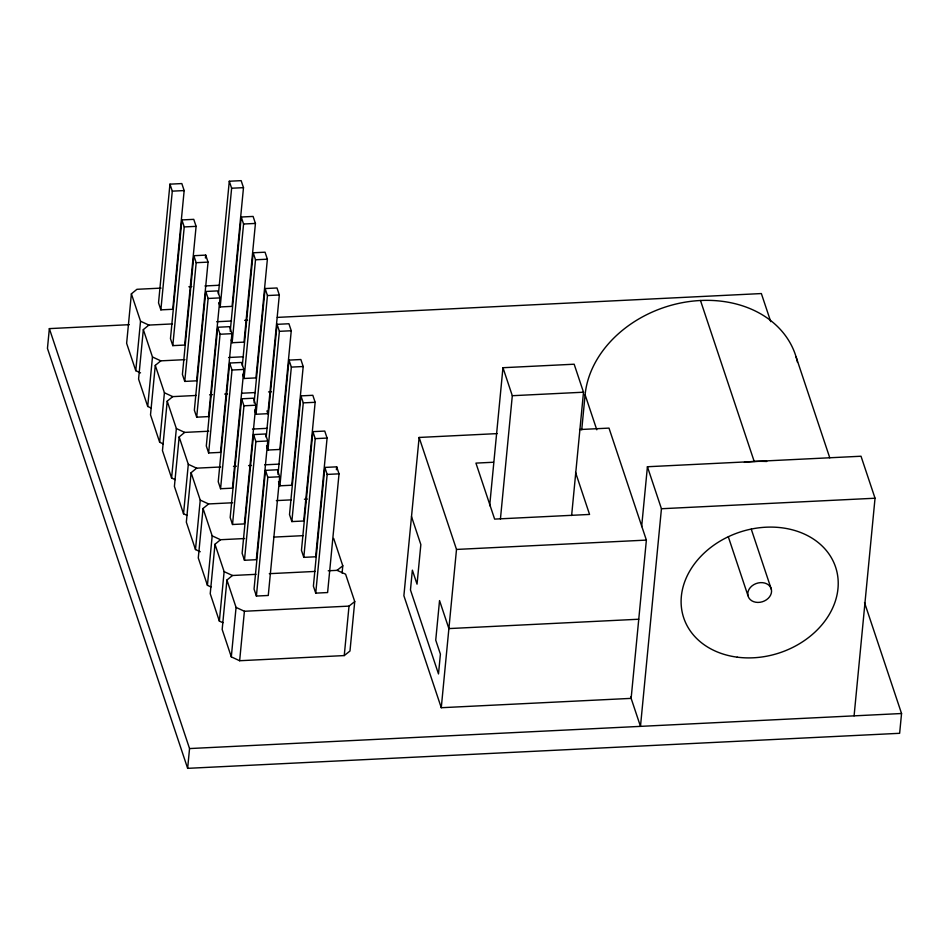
<?xml version="1.0" encoding="UTF-8"?>
<svg xmlns="http://www.w3.org/2000/svg" width="949" height="949" viewBox="0 0 949 949"><rect width="100%" height="100%" fill="white"/><g stroke="black" fill="none" stroke-linecap="round" stroke-linejoin="round"><path stroke-width="1.42" d="M129.289 324.677L49.36 328.615L47.45 348.402L187.641 768.346L899.64 733.304L901.55 713.518L864.515 602.556M161.045 288.116L136.929 289.303L131.389 293.846L126.632 343.301L135.766 370.679L140.535 372.886M135.766 370.679L140.535 321.213L131.389 293.846M172.445 323.917L148.863 325.08L143.335 329.611L138.578 379.078L147.712 406.457L151.282 408.106M147.712 406.457L152.469 356.99L143.335 329.611M169.954 184.153L158.53 302.861L160.867 309.86L172.73 309.279L184.165 190.571L181.828 183.572L169.954 184.153L172.291 191.152L160.867 309.86M184.925 359.659L160.808 360.845L155.28 365.389L150.511 414.855L159.657 442.222L163.228 443.883M159.657 442.222L164.414 392.767L155.28 365.389M181.9 219.931L170.464 338.639L172.801 345.638L184.675 345.056L196.099 226.348L193.762 219.349L181.9 219.931L184.236 226.93L172.801 345.638M196.324 395.46L172.754 396.623L167.214 401.166L162.457 450.621L171.591 477.999L175.174 479.648M171.591 477.999L176.36 428.545L167.214 401.166M193.845 255.708L182.41 374.416L184.747 381.415L196.609 380.822L208.045 262.114L205.708 255.115L193.845 255.708L196.182 262.707L184.747 381.415M208.816 431.214L184.699 432.4L179.159 436.943L174.402 486.398L183.537 513.777L187.107 515.426M205.423 258.045L205.708 255.115M183.537 513.777L188.305 464.31L179.159 436.943M205.779 291.473L194.355 410.182L196.692 417.18L208.555 416.599L219.99 297.891L217.653 290.892L205.779 291.473L208.116 298.472L196.692 417.18M220.749 466.979L196.633 468.165L191.105 472.709L186.336 522.175L195.482 549.542L200.239 551.749M218.424 294.083L229.29 181.235L241.153 180.654L243.49 187.653L232.066 306.361L220.192 306.942L218.792 302.743M195.482 549.542L200.239 500.087L191.105 472.709M217.724 327.251L206.301 445.959L208.638 452.958L220.5 452.376L231.924 333.668L229.599 326.67L217.724 327.251L220.061 334.25L208.638 452.958M220.192 306.942L231.627 188.234L229.29 181.235M232.695 502.756L208.578 503.943L203.05 508.486L198.282 557.953L207.428 585.319L210.998 586.98M187.641 768.346L189.551 748.559L49.36 328.615M230.227 331.32L241.236 217.013L253.098 216.431L255.435 223.43L244.012 342.126L232.137 342.719L231.2 339.92M207.428 585.319L212.185 535.865L203.05 508.486M229.67 363.028L218.234 481.736L220.571 488.735L232.446 488.142L243.869 369.446L241.532 362.447L229.67 363.028L232.007 370.027L220.571 488.735M232.137 342.719L243.573 224.011L241.236 217.013M244.64 538.534L220.524 539.72L214.984 544.263L210.227 593.718L219.361 621.097L222.932 622.746M242.315 365.626L253.181 252.778L265.044 252.197L267.381 259.196L255.945 377.904L244.083 378.485L242.683 374.286M219.361 621.097L224.13 571.63L214.984 544.263M241.615 398.794L230.18 517.502L232.517 524.5L244.379 523.919L255.815 405.211L253.478 398.212L241.615 398.794L243.952 405.792L232.517 524.5M244.083 378.485L255.506 259.777L253.181 252.778M256.04 574.335L232.458 575.497L226.93 580.029L222.173 629.495L231.307 656.874L239.646 660.729L344.25 655.581L349.979 651.026L354.736 601.571L345.602 574.192L337.073 570.349L328.235 570.776M254.107 402.862L265.115 288.555L276.989 287.974L279.326 294.973L267.891 413.681L256.028 414.262L254.617 410.063M231.307 656.874L236.064 607.407L226.93 580.029M253.549 434.571L242.125 553.279L244.462 560.278L256.325 559.696L267.76 440.988L265.423 433.99L253.549 434.571L255.886 441.57L244.462 560.278M256.028 414.262L267.452 295.554L265.115 288.555M239.646 660.729L244.403 611.263L236.064 607.407M266.195 437.181L277.061 324.333L288.923 323.751L291.26 330.75L279.836 449.458L267.962 450.04L266.562 445.84M265.495 470.348L254.059 589.056L256.396 596.055L268.27 595.474L279.694 476.766L277.357 469.767L265.495 470.348L267.832 477.347L256.396 596.055M267.962 450.04L279.397 331.331L277.061 324.333M277.998 474.417L289.006 360.11L300.869 359.517L303.205 366.516L291.77 485.224L279.908 485.805L278.508 481.606M279.908 485.805L291.343 367.109L289.006 360.11M300.94 395.875L289.516 514.583L291.853 521.582L303.716 521.001L315.151 402.293L312.814 395.294L300.94 395.875L303.277 402.874L291.853 521.582M312.885 431.653L301.462 550.361L303.799 557.36L315.661 556.778L327.085 438.07L324.748 431.071L312.885 431.653L315.222 438.652L303.799 557.36M324.831 467.43L313.395 586.138L315.732 593.137L327.607 592.544L339.03 473.836L336.693 466.837L324.831 467.43L327.168 474.429L315.732 593.137M336.409 469.767L336.693 466.837M342.091 573.066L342.791 565.794L333.657 538.415M344.25 655.581L349.018 606.114L354.736 601.571M497.134 433.61L419.126 437.453L403.883 595.735L441.273 707.717L631.132 698.369L646.376 540.1L608.997 428.106L579.554 429.553M441.273 707.717L456.505 549.435L419.126 437.453M489.672 505.698L502.958 367.714L574.157 364.214L583.505 392.21L571.63 515.509M500.431 519.008L512.306 395.709L502.958 367.714M581.725 429.861L585.106 394.796A109.182 86.667 -18.5 0 1 687.029 301.865A109.182 86.667 -18.5 0 1 797.48 362.304M641.654 526.588L647.42 466.742L861.016 456.232L875.037 498.225L854.088 715.854M647.42 466.742L661.441 508.735L640.48 726.365L630.67 696.969M337.073 570.349L342.791 565.794M172.291 191.152L184.165 190.571M231.627 188.234L243.49 187.653M184.236 226.93L196.099 226.348M243.573 224.011L255.435 223.43M196.182 262.707L208.045 262.114M255.506 259.777L267.381 259.196M188.851 286.752L191.781 286.598M204.948 285.957L219.587 285.234M208.116 298.472L219.99 297.891M267.452 295.554L279.326 294.973M277.31 317.393L761.359 293.561L770.742 321.652M216.645 321.735L231.532 321.011M244.64 320.359L247.63 320.216M220.061 334.25L231.924 333.668M279.397 331.331L291.26 330.75M228.59 357.512L243.466 356.777M232.007 370.027L243.869 369.446M291.343 367.109L303.205 366.516M209.587 394.808L212.529 394.665M224.676 394.072L227.606 393.93M242.007 393.218L255.411 392.554M268.52 391.913L271.509 391.759M243.952 405.792L255.815 405.211M303.277 402.874L315.151 402.293M512.306 395.709L583.505 392.21M252.47 429.067L267.357 428.331M255.886 441.57L267.76 440.988M315.222 438.652L327.085 438.07M233.466 466.362L236.42 466.208M248.567 465.615L251.485 465.473M264.664 464.82L279.291 464.108M493.468 462.246L475.935 463.112L494.631 519.103L589.566 514.441L575.545 472.436M267.832 477.347L279.694 476.766M327.168 474.429L339.03 473.836M276.361 500.609L291.236 499.874M304.415 499.233L307.334 499.079M661.441 508.735L875.037 498.225M273.561 537.11L303.182 535.651M456.505 549.435L646.376 540.1M269.302 573.682L315.127 571.428M244.403 611.263L349.018 606.114M638.76 619.234L448.889 628.582L439.541 600.587L435.733 640.148L440.407 654.146L438.497 673.932L410.466 589.946L412.364 570.159L417.038 584.157L420.846 544.584L411.498 516.588M189.551 748.559L901.55 713.518M140.535 321.213L148.863 325.08M152.469 356.99L160.808 360.845M164.414 392.767L172.754 396.623M176.36 428.545L184.699 432.4M188.305 464.31L196.633 468.165M200.239 500.087L208.578 503.943M212.185 535.865L220.524 539.72M224.13 571.63L232.458 575.497M796.128 357.026L829.77 457.809M700.481 300.501L754.218 461.487M751.276 529.198L771.371 589.388A12.135 9.632 -18.5 0 1 755.677 602.224A12.135 9.632 -18.5 0 1 751.952 585.936A12.135 9.632 -18.5 0 1 771.371 589.388M728.334 536.849L747.954 595.64M585.106 394.796L596.791 429.79M266.954 410.881L267.891 413.681M744.407 462.341A109.182 86.667 -18.5 0 1 766.721 461.487M737.231 657.171A80.072 63.559 -18.5 0 0 836.093 568.676A80.072 63.559 -18.5 0 0 705.665 551.689A80.072 63.559 -18.5 0 0 737.231 657.171"/></g></svg>
